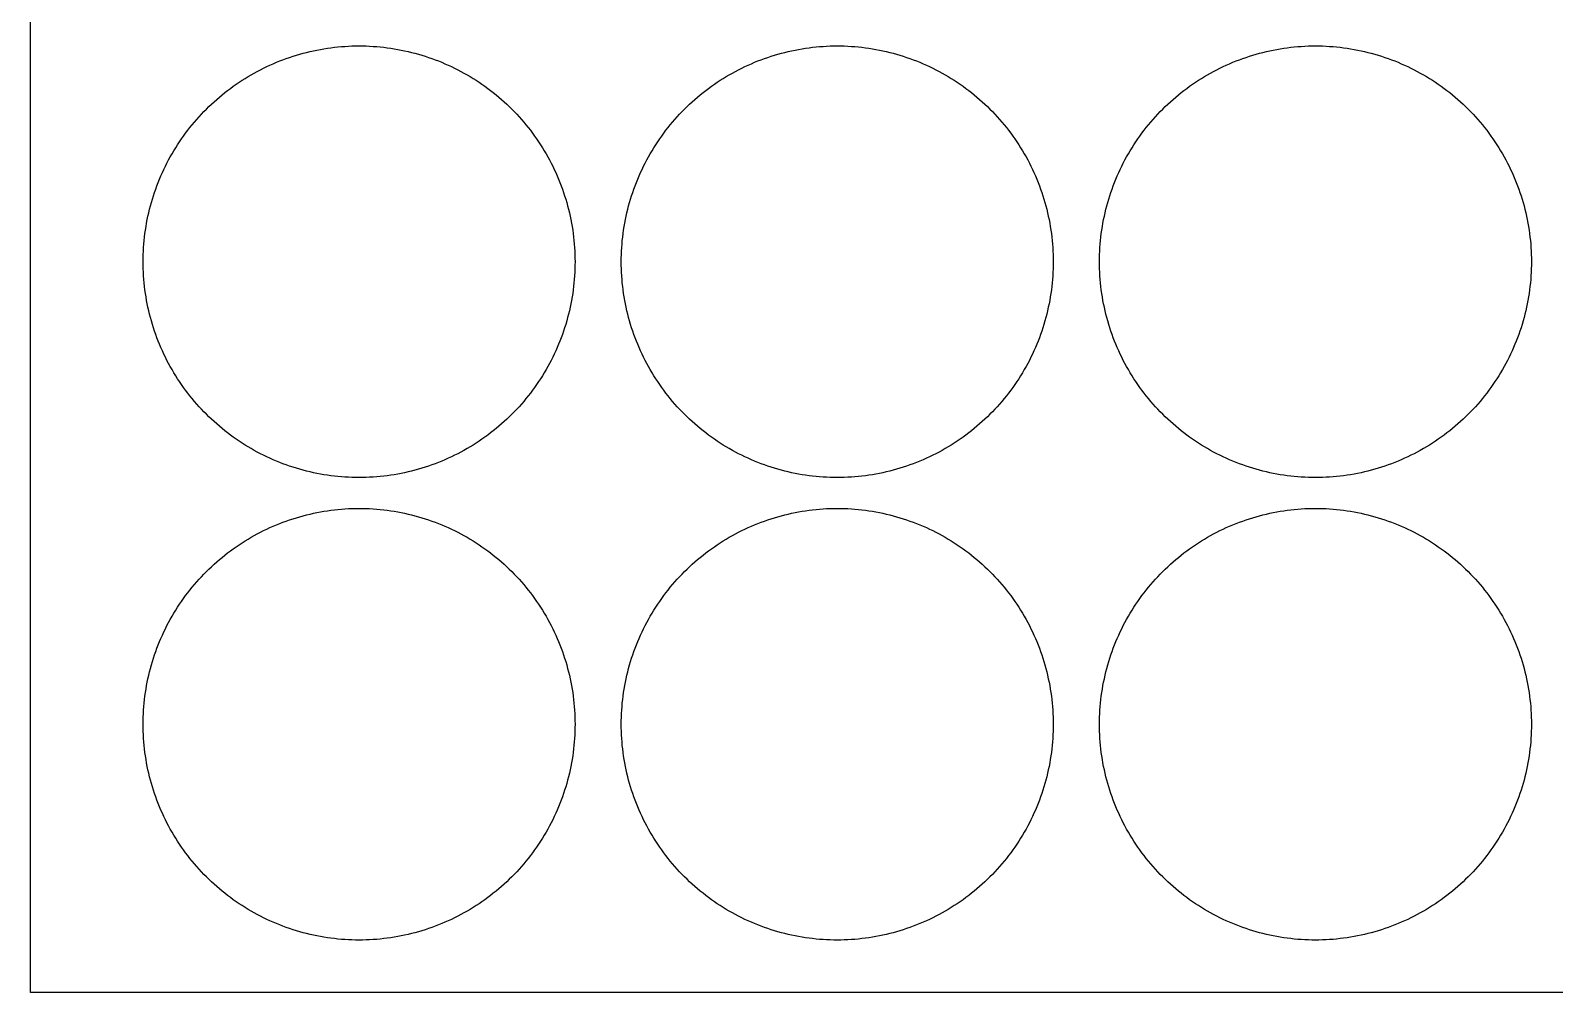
# Model space of a CAD drawing. Extents: x -114 to 114, y -152 to 152.
# Drawn here: x -114.3 to -15.5, y -152.4 to -90 of the extents above; entities that cross this region are included whole.
import ezdxf

# ---------------------------------------------------------------- set-up
doc = ezdxf.new("R2010")
doc.units = 0
doc.layers.get('0').update_dxf_attribs({"linetype": 'CONTINUOUS'})

msp = doc.modelspace()

# ---------------------------------------------------------------- linework, layer by layer
for points in [[(-114.3, -152.4), (-114.3, 152.4), (114.3, 152.4), (114.3, -152.4)], [(-106.998, -104.998), (-106.997, -104.769), (-106.991, -104.54), (-106.982, -104.311), (-106.969, -104.083), (-106.952, -103.854), (-106.931, -103.626), (-106.907, -103.398), (-106.879, -103.171), (-106.847, -102.944), (-106.811, -102.718), (-106.772, -102.492), (-106.729, -102.267), (-106.682, -102.043), (-106.632, -101.82), (-106.578, -101.597), (-106.521, -101.375), (-106.46, -101.155), (-106.395, -100.935), (-106.327, -100.716), (-106.255, -100.499), (-106.18, -100.282), (-106.101, -100.067), (-106.018, -99.853), (-105.933, -99.641), (-105.843, -99.43), (-105.751, -99.221), (-105.655, -99.013), (-105.555, -98.807), (-105.452, -98.602), (-105.346, -98.399), (-105.236, -98.198), (-105.123, -97.999), (-105.007, -97.801), (-104.887, -97.606), (-104.765, -97.412), (-104.639, -97.22), (-104.51, -97.031), (-104.378, -96.844), (-104.243, -96.659), (-104.105, -96.476), (-103.964, -96.296), (-103.82, -96.117), (-103.674, -95.942), (-103.524, -95.768), (-103.371, -95.597), (-103.216, -95.429), (-103.058, -95.263), (-102.897, -95.1), (-102.734, -94.939), (-102.568, -94.781), (-102.4, -94.626), (-102.229, -94.473), (-102.056, -94.324), (-101.88, -94.177), (-101.702, -94.033), (-101.521, -93.892), (-101.338, -93.754), (-101.153, -93.619), (-100.966, -93.487), (-100.777, -93.358), (-100.585, -93.232), (-100.392, -93.11), (-100.196, -92.99), (-99.999, -92.874), (-99.799, -92.761), (-99.598, -92.652), (-99.395, -92.545), (-99.191, -92.442), (-98.984, -92.343), (-98.777, -92.247), (-98.567, -92.154), (-98.356, -92.065), (-98.144, -91.979), (-97.93, -91.896), (-97.715, -91.818), (-97.499, -91.742), (-97.281, -91.671), (-97.062, -91.602), (-96.843, -91.538), (-96.622, -91.477), (-96.4, -91.419), (-96.178, -91.365), (-95.954, -91.315), (-95.73, -91.268), (-95.505, -91.225), (-95.279, -91.186), (-95.053, -91.151), (-94.826, -91.119), (-94.599, -91.09), (-94.371, -91.066), (-94.143, -91.045), (-93.914, -91.028), (-93.686, -91.015), (-93.457, -91.006), (-93.228, -91.001), (-92.999, -90.999), (-92.77, -91.001), (-92.541, -91.006), (-92.312, -91.015), (-92.083, -91.028), (-91.855, -91.045), (-91.626, -91.066), (-91.399, -91.09), (-91.171, -91.119), (-90.945, -91.151), (-90.718, -91.186), (-90.493, -91.225), (-90.268, -91.268), (-90.043, -91.315), (-89.82, -91.365), (-89.597, -91.419), (-89.376, -91.477), (-89.155, -91.538), (-88.935, -91.602), (-88.716, -91.671), (-88.499, -91.742), (-88.282, -91.818), (-88.067, -91.896), (-87.854, -91.979), (-87.641, -92.065), (-87.43, -92.154), (-87.221, -92.247), (-87.013, -92.343), (-86.807, -92.442), (-86.602, -92.545), (-86.399, -92.652), (-86.198, -92.761), (-85.999, -92.874), (-85.801, -92.99), (-85.606, -93.11), (-85.412, -93.232), (-85.221, -93.358), (-85.031, -93.487), (-84.844, -93.619), (-84.659, -93.754), (-84.476, -93.892), (-84.296, -94.033), (-84.118, -94.177), (-83.942, -94.324), (-83.768, -94.473), (-83.598, -94.626), (-83.429, -94.781), (-83.263, -94.939), (-83.1, -95.1), (-82.939, -95.263), (-82.781, -95.429), (-82.626, -95.597), (-82.474, -95.768), (-82.324, -95.942), (-82.177, -96.117), (-82.033, -96.296), (-81.892, -96.476), (-81.754, -96.659), (-81.619, -96.844), (-81.487, -97.031), (-81.358, -97.22), (-81.232, -97.412), (-81.11, -97.606), (-80.991, -97.801), (-80.875, -97.999), (-80.762, -98.198), (-80.652, -98.399), (-80.545, -98.602), (-80.442, -98.807), (-80.343, -99.013), (-80.247, -99.221), (-80.154, -99.43), (-80.065, -99.641), (-79.979, -99.853), (-79.897, -100.067), (-79.818, -100.282), (-79.743, -100.499), (-79.671, -100.716), (-79.603, -100.935), (-79.538, -101.155), (-79.477, -101.375), (-79.419, -101.597), (-79.365, -101.82), (-79.315, -102.043), (-79.269, -102.267), (-79.226, -102.492), (-79.186, -102.718), (-79.151, -102.944), (-79.119, -103.171), (-79.091, -103.398), (-79.066, -103.626), (-79.046, -103.854), (-79.029, -104.083), (-79.016, -104.311), (-79.006, -104.54), (-79.001, -104.769), (-78.999, -104.998), (-79.001, -105.228), (-79.006, -105.457), (-79.016, -105.686), (-79.029, -105.914), (-79.046, -106.143), (-79.066, -106.371), (-79.091, -106.599), (-79.119, -106.826), (-79.151, -107.053), (-79.186, -107.279), (-79.226, -107.505), (-79.269, -107.73), (-79.315, -107.954), (-79.365, -108.177), (-79.419, -108.4), (-79.477, -108.622), (-79.538, -108.842), (-79.603, -109.062), (-79.671, -109.281), (-79.743, -109.498), (-79.818, -109.715), (-79.897, -109.93), (-79.979, -110.144), (-80.065, -110.356), (-80.154, -110.567), (-80.247, -110.776), (-80.343, -110.984), (-80.442, -111.19), (-80.545, -111.395), (-80.652, -111.598), (-80.762, -111.799), (-80.875, -111.998), (-80.991, -112.196), (-81.11, -112.391), (-81.232, -112.585), (-81.358, -112.777), (-81.487, -112.966), (-81.619, -113.153), (-81.754, -113.338), (-81.892, -113.521), (-82.033, -113.701), (-82.177, -113.88), (-82.324, -114.055), (-82.474, -114.229), (-82.626, -114.4), (-82.781, -114.568), (-82.939, -114.734), (-83.1, -114.897), (-83.263, -115.058), (-83.429, -115.216), (-83.598, -115.371), (-83.768, -115.524), (-83.942, -115.673), (-84.118, -115.82), (-84.296, -115.964), (-84.476, -116.105), (-84.659, -116.243), (-84.844, -116.378), (-85.031, -116.51), (-85.221, -116.639), (-85.412, -116.765), (-85.606, -116.887), (-85.801, -117.007), (-85.999, -117.123), (-86.198, -117.236), (-86.399, -117.345), (-86.602, -117.452), (-86.807, -117.555), (-87.013, -117.654), (-87.221, -117.75), (-87.43, -117.843), (-87.641, -117.932), (-87.854, -118.018), (-88.067, -118.101), (-88.282, -118.179), (-88.499, -118.255), (-88.716, -118.326), (-88.935, -118.395), (-89.155, -118.459), (-89.376, -118.52), (-89.597, -118.578), (-89.82, -118.632), (-90.043, -118.682), (-90.268, -118.729), (-90.493, -118.772), (-90.718, -118.811), (-90.945, -118.846), (-91.171, -118.878), (-91.399, -118.907), (-91.626, -118.931), (-91.855, -118.952), (-92.083, -118.969), (-92.312, -118.982), (-92.541, -118.991), (-92.77, -118.996), (-92.999, -118.998), (-93.228, -118.996), (-93.457, -118.991), (-93.686, -118.982), (-93.914, -118.969), (-94.143, -118.952), (-94.371, -118.931), (-94.599, -118.907), (-94.826, -118.878), (-95.053, -118.846), (-95.279, -118.811), (-95.505, -118.772), (-95.73, -118.729), (-95.954, -118.682), (-96.178, -118.632), (-96.4, -118.578), (-96.622, -118.52), (-96.843, -118.459), (-97.062, -118.395), (-97.281, -118.326), (-97.499, -118.255), (-97.715, -118.179), (-97.93, -118.101), (-98.144, -118.018), (-98.356, -117.932), (-98.567, -117.843), (-98.777, -117.75), (-98.984, -117.654), (-99.191, -117.555), (-99.395, -117.452), (-99.598, -117.345), (-99.799, -117.236), (-99.999, -117.123), (-100.196, -117.007), (-100.392, -116.887), (-100.585, -116.765), (-100.777, -116.639), (-100.966, -116.51), (-101.153, -116.378), (-101.338, -116.243), (-101.521, -116.105), (-101.702, -115.964), (-101.88, -115.82), (-102.056, -115.673), (-102.229, -115.524), (-102.4, -115.371), (-102.568, -115.216), (-102.734, -115.058), (-102.897, -114.897), (-103.058, -114.734), (-103.216, -114.568), (-103.371, -114.4), (-103.524, -114.229), (-103.674, -114.055), (-103.82, -113.88), (-103.964, -113.701), (-104.105, -113.521), (-104.243, -113.338), (-104.378, -113.153), (-104.51, -112.966), (-104.639, -112.777), (-104.765, -112.585), (-104.887, -112.391), (-105.007, -112.196), (-105.123, -111.998), (-105.236, -111.799), (-105.346, -111.598), (-105.452, -111.395), (-105.555, -111.19), (-105.655, -110.984), (-105.751, -110.776), (-105.843, -110.567), (-105.933, -110.356), (-106.018, -110.144), (-106.101, -109.93), (-106.18, -109.715), (-106.255, -109.498), (-106.327, -109.281), (-106.395, -109.062), (-106.46, -108.842), (-106.521, -108.622), (-106.578, -108.4), (-106.632, -108.177), (-106.682, -107.954), (-106.729, -107.73), (-106.772, -107.505), (-106.811, -107.279), (-106.847, -107.053), (-106.879, -106.826), (-106.907, -106.599), (-106.931, -106.371), (-106.952, -106.143), (-106.969, -105.914), (-106.982, -105.686), (-106.991, -105.457), (-106.997, -105.228)], [(-75.999, -104.998), (-75.997, -104.769), (-75.992, -104.54), (-75.982, -104.311), (-75.969, -104.083), (-75.952, -103.854), (-75.932, -103.626), (-75.907, -103.398), (-75.879, -103.171), (-75.847, -102.944), (-75.812, -102.718), (-75.772, -102.492), (-75.729, -102.267), (-75.683, -102.043), (-75.632, -101.82), (-75.579, -101.597), (-75.521, -101.375), (-75.46, -101.155), (-75.395, -100.935), (-75.327, -100.716), (-75.255, -100.499), (-75.18, -100.282), (-75.101, -100.067), (-75.019, -99.853), (-74.933, -99.641), (-74.844, -99.43), (-74.751, -99.221), (-74.655, -99.013), (-74.555, -98.807), (-74.452, -98.602), (-74.346, -98.399), (-74.236, -98.198), (-74.123, -97.999), (-74.007, -97.801), (-73.888, -97.606), (-73.765, -97.412), (-73.64, -97.22), (-73.511, -97.031), (-73.379, -96.844), (-73.244, -96.659), (-73.106, -96.476), (-72.965, -96.296), (-72.821, -96.117), (-72.674, -95.942), (-72.524, -95.768), (-72.372, -95.597), (-72.217, -95.429), (-72.059, -95.263), (-71.898, -95.1), (-71.735, -94.939), (-71.569, -94.781), (-71.4, -94.626), (-71.229, -94.473), (-71.056, -94.324), (-70.88, -94.177), (-70.702, -94.033), (-70.522, -93.892), (-70.339, -93.754), (-70.154, -93.619), (-69.967, -93.487), (-69.777, -93.358), (-69.586, -93.232), (-69.392, -93.11), (-69.197, -92.99), (-68.999, -92.874), (-68.8, -92.761), (-68.599, -92.652), (-68.396, -92.545), (-68.191, -92.442), (-67.985, -92.343), (-67.777, -92.247), (-67.568, -92.154), (-67.357, -92.065), (-67.144, -91.979), (-66.93, -91.896), (-66.715, -91.818), (-66.499, -91.742), (-66.282, -91.671), (-66.063, -91.602), (-65.843, -91.538), (-65.622, -91.477), (-65.401, -91.419), (-65.178, -91.365), (-64.954, -91.315), (-64.73, -91.268), (-64.505, -91.225), (-64.28, -91.186), (-64.053, -91.151), (-63.826, -91.119), (-63.599, -91.09), (-63.371, -91.066), (-63.143, -91.045), (-62.915, -91.028), (-62.686, -91.015), (-62.457, -91.006), (-62.228, -91.001), (-61.999, -90.999), (-61.77, -91.001), (-61.541, -91.006), (-61.312, -91.015), (-61.083, -91.028), (-60.855, -91.045), (-60.627, -91.066), (-60.399, -91.09), (-60.172, -91.119), (-59.945, -91.151), (-59.719, -91.186), (-59.493, -91.225), (-59.268, -91.268), (-59.044, -91.315), (-58.82, -91.365), (-58.598, -91.419), (-58.376, -91.477), (-58.155, -91.538), (-57.935, -91.602), (-57.717, -91.671), (-57.499, -91.742), (-57.283, -91.818), (-57.068, -91.896), (-56.854, -91.979), (-56.642, -92.065), (-56.431, -92.154), (-56.221, -92.247), (-56.013, -92.343), (-55.807, -92.442), (-55.603, -92.545), (-55.4, -92.652), (-55.199, -92.761), (-54.999, -92.874), (-54.802, -92.99), (-54.606, -93.11), (-54.413, -93.232), (-54.221, -93.358), (-54.032, -93.487), (-53.845, -93.619), (-53.659, -93.754), (-53.477, -93.892), (-53.296, -94.033), (-53.118, -94.177), (-52.942, -94.324), (-52.769, -94.473), (-52.598, -94.626), (-52.43, -94.781), (-52.264, -94.939), (-52.1, -95.1), (-51.94, -95.263), (-51.782, -95.429), (-51.627, -95.597), (-51.474, -95.768), (-51.324, -95.942), (-51.177, -96.117), (-51.034, -96.296), (-50.892, -96.476), (-50.754, -96.659), (-50.619, -96.844), (-50.487, -97.031), (-50.359, -97.22), (-50.233, -97.412), (-50.11, -97.606), (-49.991, -97.801), (-49.875, -97.999), (-49.762, -98.198), (-49.652, -98.399), (-49.546, -98.602), (-49.443, -98.807), (-49.343, -99.013), (-49.247, -99.221), (-49.154, -99.43), (-49.065, -99.641), (-48.979, -99.853), (-48.897, -100.067), (-48.818, -100.282), (-48.743, -100.499), (-48.671, -100.716), (-48.603, -100.935), (-48.538, -101.155), (-48.477, -101.375), (-48.42, -101.597), (-48.366, -101.82), (-48.316, -102.043), (-48.269, -102.267), (-48.226, -102.492), (-48.187, -102.718), (-48.151, -102.944), (-48.119, -103.171), (-48.091, -103.398), (-48.067, -103.626), (-48.046, -103.854), (-48.029, -104.083), (-48.016, -104.311), (-48.007, -104.54), (-48.001, -104.769), (-48, -104.998), (-48.001, -105.228), (-48.007, -105.457), (-48.016, -105.686), (-48.029, -105.914), (-48.046, -106.143), (-48.067, -106.371), (-48.091, -106.599), (-48.119, -106.826), (-48.151, -107.053), (-48.187, -107.279), (-48.226, -107.505), (-48.269, -107.73), (-48.316, -107.954), (-48.366, -108.177), (-48.42, -108.4), (-48.477, -108.622), (-48.538, -108.842), (-48.603, -109.062), (-48.671, -109.281), (-48.743, -109.498), (-48.818, -109.715), (-48.897, -109.93), (-48.979, -110.144), (-49.065, -110.356), (-49.154, -110.567), (-49.247, -110.776), (-49.343, -110.984), (-49.443, -111.19), (-49.546, -111.395), (-49.652, -111.598), (-49.762, -111.799), (-49.875, -111.998), (-49.991, -112.196), (-50.11, -112.391), (-50.233, -112.585), (-50.359, -112.777), (-50.487, -112.966), (-50.619, -113.153), (-50.754, -113.338), (-50.892, -113.521), (-51.034, -113.701), (-51.177, -113.88), (-51.324, -114.055), (-51.474, -114.229), (-51.627, -114.4), (-51.782, -114.568), (-51.94, -114.734), (-52.1, -114.897), (-52.264, -115.058), (-52.43, -115.216), (-52.598, -115.371), (-52.769, -115.524), (-52.942, -115.673), (-53.118, -115.82), (-53.296, -115.964), (-53.477, -116.105), (-53.659, -116.243), (-53.845, -116.378), (-54.032, -116.51), (-54.221, -116.639), (-54.413, -116.765), (-54.606, -116.887), (-54.802, -117.007), (-54.999, -117.123), (-55.199, -117.236), (-55.4, -117.345), (-55.603, -117.452), (-55.807, -117.555), (-56.013, -117.654), (-56.221, -117.75), (-56.431, -117.843), (-56.642, -117.932), (-56.854, -118.018), (-57.068, -118.101), (-57.283, -118.179), (-57.499, -118.255), (-57.717, -118.326), (-57.935, -118.395), (-58.155, -118.459), (-58.376, -118.52), (-58.598, -118.578), (-58.82, -118.632), (-59.044, -118.682), (-59.268, -118.729), (-59.493, -118.772), (-59.719, -118.811), (-59.945, -118.846), (-60.172, -118.878), (-60.399, -118.907), (-60.627, -118.931), (-60.855, -118.952), (-61.083, -118.969), (-61.312, -118.982), (-61.541, -118.991), (-61.77, -118.996), (-61.999, -118.998), (-62.228, -118.996), (-62.457, -118.991), (-62.686, -118.982), (-62.915, -118.969), (-63.143, -118.952), (-63.371, -118.931), (-63.599, -118.907), (-63.826, -118.878), (-64.053, -118.846), (-64.28, -118.811), (-64.505, -118.772), (-64.73, -118.729), (-64.954, -118.682), (-65.178, -118.632), (-65.401, -118.578), (-65.622, -118.52), (-65.843, -118.459), (-66.063, -118.395), (-66.282, -118.326), (-66.499, -118.255), (-66.715, -118.179), (-66.93, -118.101), (-67.144, -118.018), (-67.357, -117.932), (-67.568, -117.843), (-67.777, -117.75), (-67.985, -117.654), (-68.191, -117.555), (-68.396, -117.452), (-68.599, -117.345), (-68.8, -117.236), (-68.999, -117.123), (-69.197, -117.007), (-69.392, -116.887), (-69.586, -116.765), (-69.777, -116.639), (-69.967, -116.51), (-70.154, -116.378), (-70.339, -116.243), (-70.522, -116.105), (-70.702, -115.964), (-70.88, -115.82), (-71.056, -115.673), (-71.229, -115.524), (-71.4, -115.371), (-71.569, -115.216), (-71.735, -115.058), (-71.898, -114.897), (-72.059, -114.734), (-72.217, -114.568), (-72.372, -114.4), (-72.524, -114.229), (-72.674, -114.055), (-72.821, -113.88), (-72.965, -113.701), (-73.106, -113.521), (-73.244, -113.338), (-73.379, -113.153), (-73.511, -112.966), (-73.64, -112.777), (-73.765, -112.585), (-73.888, -112.391), (-74.007, -112.196), (-74.123, -111.998), (-74.236, -111.799), (-74.346, -111.598), (-74.452, -111.395), (-74.555, -111.19), (-74.655, -110.984), (-74.751, -110.776), (-74.844, -110.567), (-74.933, -110.356), (-75.019, -110.144), (-75.101, -109.93), (-75.18, -109.715), (-75.255, -109.498), (-75.327, -109.281), (-75.395, -109.062), (-75.46, -108.842), (-75.521, -108.622), (-75.579, -108.4), (-75.632, -108.177), (-75.683, -107.954), (-75.729, -107.73), (-75.772, -107.505), (-75.812, -107.279), (-75.847, -107.053), (-75.879, -106.826), (-75.907, -106.599), (-75.932, -106.371), (-75.952, -106.143), (-75.969, -105.914), (-75.982, -105.686), (-75.992, -105.457), (-75.997, -105.228)], [(-44.999, -104.998), (-44.998, -104.769), (-44.992, -104.54), (-44.983, -104.311), (-44.97, -104.083), (-44.953, -103.854), (-44.932, -103.626), (-44.908, -103.398), (-44.879, -103.171), (-44.848, -102.944), (-44.812, -102.718), (-44.773, -102.492), (-44.73, -102.267), (-44.683, -102.043), (-44.633, -101.82), (-44.579, -101.597), (-44.522, -101.375), (-44.46, -101.155), (-44.396, -100.935), (-44.328, -100.716), (-44.256, -100.499), (-44.18, -100.282), (-44.102, -100.067), (-44.019, -99.853), (-43.934, -99.641), (-43.844, -99.43), (-43.752, -99.221), (-43.655, -99.013), (-43.556, -98.807), (-43.453, -98.602), (-43.346, -98.399), (-43.237, -98.198), (-43.124, -97.999), (-43.008, -97.801), (-42.888, -97.606), (-42.766, -97.412), (-42.64, -97.22), (-42.511, -97.031), (-42.379, -96.844), (-42.244, -96.659), (-42.106, -96.476), (-41.965, -96.296), (-41.821, -96.117), (-41.674, -95.942), (-41.525, -95.768), (-41.372, -95.597), (-41.217, -95.429), (-41.059, -95.263), (-40.898, -95.1), (-40.735, -94.939), (-40.569, -94.781), (-40.401, -94.626), (-40.23, -94.473), (-40.056, -94.324), (-39.881, -94.177), (-39.702, -94.033), (-39.522, -93.892), (-39.339, -93.754), (-39.154, -93.619), (-38.967, -93.487), (-38.778, -93.358), (-38.586, -93.232), (-38.393, -93.11), (-38.197, -92.99), (-37.999, -92.874), (-37.8, -92.761), (-37.599, -92.652), (-37.396, -92.545), (-37.192, -92.442), (-36.985, -92.343), (-36.777, -92.247), (-36.568, -92.154), (-36.357, -92.065), (-36.145, -91.979), (-35.931, -91.896), (-35.716, -91.818), (-35.499, -91.742), (-35.282, -91.671), (-35.063, -91.602), (-34.844, -91.538), (-34.623, -91.477), (-34.401, -91.419), (-34.178, -91.365), (-33.955, -91.315), (-33.731, -91.268), (-33.506, -91.225), (-33.28, -91.186), (-33.054, -91.151), (-32.827, -91.119), (-32.6, -91.09), (-32.372, -91.066), (-32.144, -91.045), (-31.915, -91.028), (-31.687, -91.015), (-31.458, -91.006), (-31.229, -91.001), (-31, -90.999), (-30.77, -91.001), (-30.541, -91.006), (-30.313, -91.015), (-30.084, -91.028), (-29.855, -91.045), (-29.627, -91.066), (-29.4, -91.09), (-29.172, -91.119), (-28.945, -91.151), (-28.719, -91.186), (-28.493, -91.225), (-28.268, -91.268), (-28.044, -91.315), (-27.821, -91.365), (-27.598, -91.419), (-27.376, -91.477), (-27.156, -91.538), (-26.936, -91.602), (-26.717, -91.671), (-26.5, -91.742), (-26.283, -91.818), (-26.068, -91.896), (-25.855, -91.979), (-25.642, -92.065), (-25.431, -92.154), (-25.222, -92.247), (-25.014, -92.343), (-24.808, -92.442), (-24.603, -92.545), (-24.4, -92.652), (-24.199, -92.761), (-24, -92.874), (-23.802, -92.99), (-23.607, -93.11), (-23.413, -93.232), (-23.222, -93.358), (-23.032, -93.487), (-22.845, -93.619), (-22.66, -93.754), (-22.477, -93.892), (-22.297, -94.033), (-22.118, -94.177), (-21.943, -94.324), (-21.769, -94.473), (-21.598, -94.626), (-21.43, -94.781), (-21.264, -94.939), (-21.101, -95.1), (-20.94, -95.263), (-20.782, -95.429), (-20.627, -95.597), (-20.474, -95.768), (-20.325, -95.942), (-20.178, -96.117), (-20.034, -96.296), (-19.893, -96.476), (-19.755, -96.659), (-19.62, -96.844), (-19.488, -97.031), (-19.359, -97.22), (-19.233, -97.412), (-19.111, -97.606), (-18.992, -97.801), (-18.876, -97.999), (-18.762, -98.198), (-18.653, -98.399), (-18.546, -98.602), (-18.443, -98.807), (-18.344, -99.013), (-18.248, -99.221), (-18.155, -99.43), (-18.066, -99.641), (-17.98, -99.853), (-17.897, -100.067), (-17.819, -100.282), (-17.743, -100.499), (-17.672, -100.716), (-17.603, -100.935), (-17.539, -101.155), (-17.478, -101.375), (-17.42, -101.597), (-17.366, -101.82), (-17.316, -102.043), (-17.269, -102.267), (-17.226, -102.492), (-17.187, -102.718), (-17.152, -102.944), (-17.12, -103.171), (-17.092, -103.398), (-17.067, -103.626), (-17.046, -103.854), (-17.03, -104.083), (-17.016, -104.311), (-17.007, -104.54), (-17.002, -104.769), (-17, -104.998), (-17.002, -105.228), (-17.007, -105.457), (-17.016, -105.686), (-17.03, -105.914), (-17.046, -106.143), (-17.067, -106.371), (-17.092, -106.599), (-17.12, -106.826), (-17.152, -107.053), (-17.187, -107.279), (-17.226, -107.505), (-17.269, -107.73), (-17.316, -107.954), (-17.366, -108.177), (-17.42, -108.4), (-17.478, -108.622), (-17.539, -108.842), (-17.603, -109.062), (-17.672, -109.281), (-17.743, -109.498), (-17.819, -109.715), (-17.897, -109.93), (-17.98, -110.144), (-18.066, -110.356), (-18.155, -110.567), (-18.248, -110.776), (-18.344, -110.984), (-18.443, -111.19), (-18.546, -111.395), (-18.653, -111.598), (-18.762, -111.799), (-18.876, -111.998), (-18.992, -112.196), (-19.111, -112.391), (-19.233, -112.585), (-19.359, -112.777), (-19.488, -112.966), (-19.62, -113.153), (-19.755, -113.338), (-19.893, -113.521), (-20.034, -113.701), (-20.178, -113.88), (-20.325, -114.055), (-20.474, -114.229), (-20.627, -114.4), (-20.782, -114.568), (-20.94, -114.734), (-21.101, -114.897), (-21.264, -115.058), (-21.43, -115.216), (-21.598, -115.371), (-21.769, -115.524), (-21.943, -115.673), (-22.118, -115.82), (-22.297, -115.964), (-22.477, -116.105), (-22.66, -116.243), (-22.845, -116.378), (-23.032, -116.51), (-23.222, -116.639), (-23.413, -116.765), (-23.607, -116.887), (-23.802, -117.007), (-24, -117.123), (-24.199, -117.236), (-24.4, -117.345), (-24.603, -117.452), (-24.808, -117.555), (-25.014, -117.654), (-25.222, -117.75), (-25.431, -117.843), (-25.642, -117.932), (-25.855, -118.018), (-26.068, -118.101), (-26.283, -118.179), (-26.5, -118.255), (-26.717, -118.326), (-26.936, -118.395), (-27.156, -118.459), (-27.376, -118.52), (-27.598, -118.578), (-27.821, -118.632), (-28.044, -118.682), (-28.268, -118.729), (-28.493, -118.772), (-28.719, -118.811), (-28.945, -118.846), (-29.172, -118.878), (-29.4, -118.907), (-29.627, -118.931), (-29.855, -118.952), (-30.084, -118.969), (-30.313, -118.982), (-30.541, -118.991), (-30.77, -118.996), (-31, -118.998), (-31.229, -118.996), (-31.458, -118.991), (-31.687, -118.982), (-31.915, -118.969), (-32.144, -118.952), (-32.372, -118.931), (-32.6, -118.907), (-32.827, -118.878), (-33.054, -118.846), (-33.28, -118.811), (-33.506, -118.772), (-33.731, -118.729), (-33.955, -118.682), (-34.178, -118.632), (-34.401, -118.578), (-34.623, -118.52), (-34.844, -118.459), (-35.063, -118.395), (-35.282, -118.326), (-35.499, -118.255), (-35.716, -118.179), (-35.931, -118.101), (-36.145, -118.018), (-36.357, -117.932), (-36.568, -117.843), (-36.777, -117.75), (-36.985, -117.654), (-37.192, -117.555), (-37.396, -117.452), (-37.599, -117.345), (-37.8, -117.236), (-37.999, -117.123), (-38.197, -117.007), (-38.393, -116.887), (-38.586, -116.765), (-38.778, -116.639), (-38.967, -116.51), (-39.154, -116.378), (-39.339, -116.243), (-39.522, -116.105), (-39.702, -115.964), (-39.881, -115.82), (-40.056, -115.673), (-40.23, -115.524), (-40.401, -115.371), (-40.569, -115.216), (-40.735, -115.058), (-40.898, -114.897), (-41.059, -114.734), (-41.217, -114.568), (-41.372, -114.4), (-41.525, -114.229), (-41.674, -114.055), (-41.821, -113.88), (-41.965, -113.701), (-42.106, -113.521), (-42.244, -113.338), (-42.379, -113.153), (-42.511, -112.966), (-42.64, -112.777), (-42.766, -112.585), (-42.888, -112.391), (-43.008, -112.196), (-43.124, -111.998), (-43.237, -111.799), (-43.346, -111.598), (-43.453, -111.395), (-43.556, -111.19), (-43.655, -110.984), (-43.752, -110.776), (-43.844, -110.567), (-43.934, -110.356), (-44.019, -110.144), (-44.102, -109.93), (-44.18, -109.715), (-44.256, -109.498), (-44.328, -109.281), (-44.396, -109.062), (-44.46, -108.842), (-44.522, -108.622), (-44.579, -108.4), (-44.633, -108.177), (-44.683, -107.954), (-44.73, -107.73), (-44.773, -107.505), (-44.812, -107.279), (-44.848, -107.053), (-44.879, -106.826), (-44.908, -106.599), (-44.932, -106.371), (-44.953, -106.143), (-44.97, -105.914), (-44.983, -105.686), (-44.992, -105.457), (-44.998, -105.228)], [(-106.998, -134.998), (-106.997, -134.769), (-106.991, -134.54), (-106.982, -134.311), (-106.969, -134.082), (-106.952, -133.854), (-106.931, -133.626), (-106.907, -133.398), (-106.879, -133.171), (-106.847, -132.944), (-106.811, -132.718), (-106.772, -132.492), (-106.729, -132.267), (-106.682, -132.043), (-106.632, -131.819), (-106.578, -131.597), (-106.521, -131.375), (-106.46, -131.154), (-106.395, -130.934), (-106.327, -130.716), (-106.255, -130.498), (-106.18, -130.282), (-106.101, -130.067), (-106.018, -129.853), (-105.933, -129.641), (-105.843, -129.43), (-105.751, -129.22), (-105.655, -129.012), (-105.555, -128.806), (-105.452, -128.601), (-105.346, -128.399), (-105.236, -128.198), (-105.123, -127.998), (-105.007, -127.801), (-104.887, -127.605), (-104.765, -127.412), (-104.639, -127.22), (-104.51, -127.031), (-104.378, -126.843), (-104.243, -126.658), (-104.105, -126.476), (-103.964, -126.295), (-103.82, -126.117), (-103.674, -125.941), (-103.524, -125.768), (-103.371, -125.597), (-103.216, -125.428), (-103.058, -125.263), (-102.897, -125.099), (-102.734, -124.939), (-102.568, -124.781), (-102.4, -124.625), (-102.229, -124.473), (-102.056, -124.323), (-101.88, -124.176), (-101.702, -124.032), (-101.521, -123.891), (-101.338, -123.753), (-101.153, -123.618), (-100.966, -123.486), (-100.777, -123.358), (-100.585, -123.232), (-100.392, -123.109), (-100.196, -122.99), (-99.999, -122.874), (-99.799, -122.761), (-99.598, -122.651), (-99.395, -122.545), (-99.191, -122.442), (-98.984, -122.342), (-98.777, -122.246), (-98.567, -122.153), (-98.356, -122.064), (-98.144, -121.978), (-97.93, -121.896), (-97.715, -121.817), (-97.499, -121.742), (-97.281, -121.67), (-97.062, -121.602), (-96.843, -121.537), (-96.622, -121.476), (-96.4, -121.419), (-96.178, -121.365), (-95.954, -121.315), (-95.73, -121.268), (-95.505, -121.225), (-95.279, -121.186), (-95.053, -121.15), (-94.826, -121.118), (-94.599, -121.09), (-94.371, -121.066), (-94.143, -121.045), (-93.914, -121.028), (-93.686, -121.015), (-93.457, -121.006), (-93.228, -121), (-92.999, -120.998), (-92.77, -121), (-92.541, -121.006), (-92.312, -121.015), (-92.083, -121.028), (-91.855, -121.045), (-91.626, -121.066), (-91.399, -121.09), (-91.171, -121.118), (-90.945, -121.15), (-90.718, -121.186), (-90.493, -121.225), (-90.268, -121.268), (-90.043, -121.315), (-89.82, -121.365), (-89.597, -121.419), (-89.376, -121.476), (-89.155, -121.537), (-88.935, -121.602), (-88.716, -121.67), (-88.499, -121.742), (-88.282, -121.817), (-88.067, -121.896), (-87.854, -121.978), (-87.641, -122.064), (-87.43, -122.153), (-87.221, -122.246), (-87.013, -122.342), (-86.807, -122.442), (-86.602, -122.545), (-86.399, -122.651), (-86.198, -122.761), (-85.999, -122.874), (-85.801, -122.99), (-85.606, -123.109), (-85.412, -123.232), (-85.221, -123.358), (-85.031, -123.486), (-84.844, -123.618), (-84.659, -123.753), (-84.476, -123.891), (-84.296, -124.032), (-84.118, -124.176), (-83.942, -124.323), (-83.768, -124.473), (-83.598, -124.625), (-83.429, -124.781), (-83.263, -124.939), (-83.1, -125.099), (-82.939, -125.263), (-82.781, -125.428), (-82.626, -125.597), (-82.474, -125.768), (-82.324, -125.941), (-82.177, -126.117), (-82.033, -126.295), (-81.892, -126.476), (-81.754, -126.658), (-81.619, -126.843), (-81.487, -127.031), (-81.358, -127.22), (-81.232, -127.412), (-81.11, -127.605), (-80.991, -127.801), (-80.875, -127.998), (-80.762, -128.198), (-80.652, -128.399), (-80.545, -128.601), (-80.442, -128.806), (-80.343, -129.012), (-80.247, -129.22), (-80.154, -129.43), (-80.065, -129.641), (-79.979, -129.853), (-79.897, -130.067), (-79.818, -130.282), (-79.743, -130.498), (-79.671, -130.716), (-79.603, -130.934), (-79.538, -131.154), (-79.477, -131.375), (-79.419, -131.597), (-79.365, -131.819), (-79.315, -132.043), (-79.269, -132.267), (-79.226, -132.492), (-79.186, -132.718), (-79.151, -132.944), (-79.119, -133.171), (-79.091, -133.398), (-79.066, -133.626), (-79.046, -133.854), (-79.029, -134.082), (-79.016, -134.311), (-79.006, -134.54), (-79.001, -134.769), (-78.999, -134.998), (-79.001, -135.227), (-79.006, -135.456), (-79.016, -135.685), (-79.029, -135.914), (-79.046, -136.142), (-79.066, -136.37), (-79.091, -136.598), (-79.119, -136.825), (-79.151, -137.052), (-79.186, -137.278), (-79.226, -137.504), (-79.269, -137.729), (-79.315, -137.953), (-79.365, -138.177), (-79.419, -138.4), (-79.477, -138.621), (-79.538, -138.842), (-79.603, -139.062), (-79.671, -139.28), (-79.743, -139.498), (-79.818, -139.714), (-79.897, -139.929), (-79.979, -140.143), (-80.065, -140.355), (-80.154, -140.566), (-80.247, -140.776), (-80.343, -140.984), (-80.442, -141.19), (-80.545, -141.395), (-80.652, -141.598), (-80.762, -141.799), (-80.875, -141.998), (-80.991, -142.195), (-81.11, -142.391), (-81.232, -142.585), (-81.358, -142.776), (-81.487, -142.965), (-81.619, -143.153), (-81.754, -143.338), (-81.892, -143.52), (-82.033, -143.701), (-82.177, -143.879), (-82.324, -144.055), (-82.474, -144.228), (-82.626, -144.399), (-82.781, -144.568), (-82.939, -144.734), (-83.1, -144.897), (-83.263, -145.057), (-83.429, -145.215), (-83.598, -145.371), (-83.768, -145.523), (-83.942, -145.673), (-84.118, -145.82), (-84.296, -145.964), (-84.476, -146.105), (-84.659, -146.243), (-84.844, -146.378), (-85.031, -146.51), (-85.221, -146.639), (-85.412, -146.764), (-85.606, -146.887), (-85.801, -147.006), (-85.999, -147.122), (-86.198, -147.235), (-86.399, -147.345), (-86.602, -147.451), (-86.807, -147.554), (-87.013, -147.654), (-87.221, -147.75), (-87.43, -147.843), (-87.641, -147.932), (-87.854, -148.018), (-88.067, -148.1), (-88.282, -148.179), (-88.499, -148.254), (-88.716, -148.326), (-88.935, -148.394), (-89.155, -148.459), (-89.376, -148.52), (-89.597, -148.577), (-89.82, -148.631), (-90.043, -148.682), (-90.268, -148.728), (-90.493, -148.771), (-90.718, -148.81), (-90.945, -148.846), (-91.171, -148.878), (-91.399, -148.906), (-91.626, -148.931), (-91.855, -148.951), (-92.083, -148.968), (-92.312, -148.981), (-92.541, -148.991), (-92.77, -148.996), (-92.999, -148.998), (-93.228, -148.996), (-93.457, -148.991), (-93.686, -148.981), (-93.914, -148.968), (-94.143, -148.951), (-94.371, -148.931), (-94.599, -148.906), (-94.826, -148.878), (-95.053, -148.846), (-95.279, -148.81), (-95.505, -148.771), (-95.73, -148.728), (-95.954, -148.682), (-96.178, -148.631), (-96.4, -148.577), (-96.622, -148.52), (-96.843, -148.459), (-97.062, -148.394), (-97.281, -148.326), (-97.499, -148.254), (-97.715, -148.179), (-97.93, -148.1), (-98.144, -148.018), (-98.356, -147.932), (-98.567, -147.843), (-98.777, -147.75), (-98.984, -147.654), (-99.191, -147.554), (-99.395, -147.451), (-99.598, -147.345), (-99.799, -147.235), (-99.999, -147.122), (-100.196, -147.006), (-100.392, -146.887), (-100.585, -146.764), (-100.777, -146.639), (-100.966, -146.51), (-101.153, -146.378), (-101.338, -146.243), (-101.521, -146.105), (-101.702, -145.964), (-101.88, -145.82), (-102.056, -145.673), (-102.229, -145.523), (-102.4, -145.371), (-102.568, -145.215), (-102.734, -145.057), (-102.897, -144.897), (-103.058, -144.734), (-103.216, -144.568), (-103.371, -144.399), (-103.524, -144.228), (-103.674, -144.055), (-103.82, -143.879), (-103.964, -143.701), (-104.105, -143.52), (-104.243, -143.338), (-104.378, -143.153), (-104.51, -142.965), (-104.639, -142.776), (-104.765, -142.585), (-104.887, -142.391), (-105.007, -142.195), (-105.123, -141.998), (-105.236, -141.799), (-105.346, -141.598), (-105.452, -141.395), (-105.555, -141.19), (-105.655, -140.984), (-105.751, -140.776), (-105.843, -140.566), (-105.933, -140.355), (-106.018, -140.143), (-106.101, -139.929), (-106.18, -139.714), (-106.255, -139.498), (-106.327, -139.28), (-106.395, -139.062), (-106.46, -138.842), (-106.521, -138.621), (-106.578, -138.4), (-106.632, -138.177), (-106.682, -137.953), (-106.729, -137.729), (-106.772, -137.504), (-106.811, -137.278), (-106.847, -137.052), (-106.879, -136.825), (-106.907, -136.598), (-106.931, -136.37), (-106.952, -136.142), (-106.969, -135.914), (-106.982, -135.685), (-106.991, -135.456), (-106.997, -135.227)], [(-75.999, -134.998), (-75.997, -134.769), (-75.992, -134.54), (-75.982, -134.311), (-75.969, -134.082), (-75.952, -133.854), (-75.932, -133.626), (-75.907, -133.398), (-75.879, -133.171), (-75.847, -132.944), (-75.812, -132.718), (-75.772, -132.492), (-75.729, -132.267), (-75.683, -132.043), (-75.632, -131.819), (-75.579, -131.597), (-75.521, -131.375), (-75.46, -131.154), (-75.395, -130.934), (-75.327, -130.716), (-75.255, -130.498), (-75.18, -130.282), (-75.101, -130.067), (-75.019, -129.853), (-74.933, -129.641), (-74.844, -129.43), (-74.751, -129.22), (-74.655, -129.012), (-74.555, -128.806), (-74.452, -128.601), (-74.346, -128.399), (-74.236, -128.198), (-74.123, -127.998), (-74.007, -127.801), (-73.888, -127.605), (-73.765, -127.412), (-73.64, -127.22), (-73.511, -127.031), (-73.379, -126.843), (-73.244, -126.658), (-73.106, -126.476), (-72.965, -126.295), (-72.821, -126.117), (-72.674, -125.941), (-72.524, -125.768), (-72.372, -125.597), (-72.217, -125.428), (-72.059, -125.263), (-71.898, -125.099), (-71.735, -124.939), (-71.569, -124.781), (-71.4, -124.625), (-71.229, -124.473), (-71.056, -124.323), (-70.88, -124.176), (-70.702, -124.032), (-70.522, -123.891), (-70.339, -123.753), (-70.154, -123.618), (-69.967, -123.486), (-69.777, -123.358), (-69.586, -123.232), (-69.392, -123.109), (-69.197, -122.99), (-68.999, -122.874), (-68.8, -122.761), (-68.599, -122.651), (-68.396, -122.545), (-68.191, -122.442), (-67.985, -122.342), (-67.777, -122.246), (-67.568, -122.153), (-67.357, -122.064), (-67.144, -121.978), (-66.93, -121.896), (-66.715, -121.817), (-66.499, -121.742), (-66.282, -121.67), (-66.063, -121.602), (-65.843, -121.537), (-65.622, -121.476), (-65.401, -121.419), (-65.178, -121.365), (-64.954, -121.315), (-64.73, -121.268), (-64.505, -121.225), (-64.28, -121.186), (-64.053, -121.15), (-63.826, -121.118), (-63.599, -121.09), (-63.371, -121.066), (-63.143, -121.045), (-62.915, -121.028), (-62.686, -121.015), (-62.457, -121.006), (-62.228, -121), (-61.999, -120.998), (-61.77, -121), (-61.541, -121.006), (-61.312, -121.015), (-61.083, -121.028), (-60.855, -121.045), (-60.627, -121.066), (-60.399, -121.09), (-60.172, -121.118), (-59.945, -121.15), (-59.719, -121.186), (-59.493, -121.225), (-59.268, -121.268), (-59.044, -121.315), (-58.82, -121.365), (-58.598, -121.419), (-58.376, -121.476), (-58.155, -121.537), (-57.935, -121.602), (-57.717, -121.67), (-57.499, -121.742), (-57.283, -121.817), (-57.068, -121.896), (-56.854, -121.978), (-56.642, -122.064), (-56.431, -122.153), (-56.221, -122.246), (-56.013, -122.342), (-55.807, -122.442), (-55.603, -122.545), (-55.4, -122.651), (-55.199, -122.761), (-54.999, -122.874), (-54.802, -122.99), (-54.606, -123.109), (-54.413, -123.232), (-54.221, -123.358), (-54.032, -123.486), (-53.845, -123.618), (-53.659, -123.753), (-53.477, -123.891), (-53.296, -124.032), (-53.118, -124.176), (-52.942, -124.323), (-52.769, -124.473), (-52.598, -124.625), (-52.43, -124.781), (-52.264, -124.939), (-52.1, -125.099), (-51.94, -125.263), (-51.782, -125.428), (-51.627, -125.597), (-51.474, -125.768), (-51.324, -125.941), (-51.177, -126.117), (-51.034, -126.295), (-50.892, -126.476), (-50.754, -126.658), (-50.619, -126.843), (-50.487, -127.031), (-50.359, -127.22), (-50.233, -127.412), (-50.11, -127.605), (-49.991, -127.801), (-49.875, -127.998), (-49.762, -128.198), (-49.652, -128.399), (-49.546, -128.601), (-49.443, -128.806), (-49.343, -129.012), (-49.247, -129.22), (-49.154, -129.43), (-49.065, -129.641), (-48.979, -129.853), (-48.897, -130.067), (-48.818, -130.282), (-48.743, -130.498), (-48.671, -130.716), (-48.603, -130.934), (-48.538, -131.154), (-48.477, -131.375), (-48.42, -131.597), (-48.366, -131.819), (-48.316, -132.043), (-48.269, -132.267), (-48.226, -132.492), (-48.187, -132.718), (-48.151, -132.944), (-48.119, -133.171), (-48.091, -133.398), (-48.067, -133.626), (-48.046, -133.854), (-48.029, -134.082), (-48.016, -134.311), (-48.007, -134.54), (-48.001, -134.769), (-48, -134.998), (-48.001, -135.227), (-48.007, -135.456), (-48.016, -135.685), (-48.029, -135.914), (-48.046, -136.142), (-48.067, -136.37), (-48.091, -136.598), (-48.119, -136.825), (-48.151, -137.052), (-48.187, -137.278), (-48.226, -137.504), (-48.269, -137.729), (-48.316, -137.953), (-48.366, -138.177), (-48.42, -138.4), (-48.477, -138.621), (-48.538, -138.842), (-48.603, -139.062), (-48.671, -139.28), (-48.743, -139.498), (-48.818, -139.714), (-48.897, -139.929), (-48.979, -140.143), (-49.065, -140.355), (-49.154, -140.566), (-49.247, -140.776), (-49.343, -140.984), (-49.443, -141.19), (-49.546, -141.395), (-49.652, -141.598), (-49.762, -141.799), (-49.875, -141.998), (-49.991, -142.195), (-50.11, -142.391), (-50.233, -142.585), (-50.359, -142.776), (-50.487, -142.965), (-50.619, -143.153), (-50.754, -143.338), (-50.892, -143.52), (-51.034, -143.701), (-51.177, -143.879), (-51.324, -144.055), (-51.474, -144.228), (-51.627, -144.399), (-51.782, -144.568), (-51.94, -144.734), (-52.1, -144.897), (-52.264, -145.057), (-52.43, -145.215), (-52.598, -145.371), (-52.769, -145.523), (-52.942, -145.673), (-53.118, -145.82), (-53.296, -145.964), (-53.477, -146.105), (-53.659, -146.243), (-53.845, -146.378), (-54.032, -146.51), (-54.221, -146.639), (-54.413, -146.764), (-54.606, -146.887), (-54.802, -147.006), (-54.999, -147.122), (-55.199, -147.235), (-55.4, -147.345), (-55.603, -147.451), (-55.807, -147.554), (-56.013, -147.654), (-56.221, -147.75), (-56.431, -147.843), (-56.642, -147.932), (-56.854, -148.018), (-57.068, -148.1), (-57.283, -148.179), (-57.499, -148.254), (-57.717, -148.326), (-57.935, -148.394), (-58.155, -148.459), (-58.376, -148.52), (-58.598, -148.577), (-58.82, -148.631), (-59.044, -148.682), (-59.268, -148.728), (-59.493, -148.771), (-59.719, -148.81), (-59.945, -148.846), (-60.172, -148.878), (-60.399, -148.906), (-60.627, -148.931), (-60.855, -148.951), (-61.083, -148.968), (-61.312, -148.981), (-61.541, -148.991), (-61.77, -148.996), (-61.999, -148.998), (-62.228, -148.996), (-62.457, -148.991), (-62.686, -148.981), (-62.915, -148.968), (-63.143, -148.951), (-63.371, -148.931), (-63.599, -148.906), (-63.826, -148.878), (-64.053, -148.846), (-64.28, -148.81), (-64.505, -148.771), (-64.73, -148.728), (-64.954, -148.682), (-65.178, -148.631), (-65.401, -148.577), (-65.622, -148.52), (-65.843, -148.459), (-66.063, -148.394), (-66.282, -148.326), (-66.499, -148.254), (-66.715, -148.179), (-66.93, -148.1), (-67.144, -148.018), (-67.357, -147.932), (-67.568, -147.843), (-67.777, -147.75), (-67.985, -147.654), (-68.191, -147.554), (-68.396, -147.451), (-68.599, -147.345), (-68.8, -147.235), (-68.999, -147.122), (-69.197, -147.006), (-69.392, -146.887), (-69.586, -146.764), (-69.777, -146.639), (-69.967, -146.51), (-70.154, -146.378), (-70.339, -146.243), (-70.522, -146.105), (-70.702, -145.964), (-70.88, -145.82), (-71.056, -145.673), (-71.229, -145.523), (-71.4, -145.371), (-71.569, -145.215), (-71.735, -145.057), (-71.898, -144.897), (-72.059, -144.734), (-72.217, -144.568), (-72.372, -144.399), (-72.524, -144.228), (-72.674, -144.055), (-72.821, -143.879), (-72.965, -143.701), (-73.106, -143.52), (-73.244, -143.338), (-73.379, -143.153), (-73.511, -142.965), (-73.64, -142.776), (-73.765, -142.585), (-73.888, -142.391), (-74.007, -142.195), (-74.123, -141.998), (-74.236, -141.799), (-74.346, -141.598), (-74.452, -141.395), (-74.555, -141.19), (-74.655, -140.984), (-74.751, -140.776), (-74.844, -140.566), (-74.933, -140.355), (-75.019, -140.143), (-75.101, -139.929), (-75.18, -139.714), (-75.255, -139.498), (-75.327, -139.28), (-75.395, -139.062), (-75.46, -138.842), (-75.521, -138.621), (-75.579, -138.4), (-75.632, -138.177), (-75.683, -137.953), (-75.729, -137.729), (-75.772, -137.504), (-75.812, -137.278), (-75.847, -137.052), (-75.879, -136.825), (-75.907, -136.598), (-75.932, -136.37), (-75.952, -136.142), (-75.969, -135.914), (-75.982, -135.685), (-75.992, -135.456), (-75.997, -135.227)], [(-44.999, -134.998), (-44.998, -134.769), (-44.992, -134.54), (-44.983, -134.311), (-44.97, -134.082), (-44.953, -133.854), (-44.932, -133.626), (-44.908, -133.398), (-44.879, -133.171), (-44.848, -132.944), (-44.812, -132.718), (-44.773, -132.492), (-44.73, -132.267), (-44.683, -132.043), (-44.633, -131.819), (-44.579, -131.597), (-44.522, -131.375), (-44.46, -131.154), (-44.396, -130.934), (-44.328, -130.716), (-44.256, -130.498), (-44.18, -130.282), (-44.102, -130.067), (-44.019, -129.853), (-43.934, -129.641), (-43.844, -129.43), (-43.752, -129.22), (-43.655, -129.012), (-43.556, -128.806), (-43.453, -128.601), (-43.346, -128.399), (-43.237, -128.198), (-43.124, -127.998), (-43.008, -127.801), (-42.888, -127.605), (-42.766, -127.412), (-42.64, -127.22), (-42.511, -127.031), (-42.379, -126.843), (-42.244, -126.658), (-42.106, -126.476), (-41.965, -126.295), (-41.821, -126.117), (-41.674, -125.941), (-41.525, -125.768), (-41.372, -125.597), (-41.217, -125.428), (-41.059, -125.263), (-40.898, -125.099), (-40.735, -124.939), (-40.569, -124.781), (-40.401, -124.625), (-40.23, -124.473), (-40.056, -124.323), (-39.881, -124.176), (-39.702, -124.032), (-39.522, -123.891), (-39.339, -123.753), (-39.154, -123.618), (-38.967, -123.486), (-38.778, -123.358), (-38.586, -123.232), (-38.393, -123.109), (-38.197, -122.99), (-37.999, -122.874), (-37.8, -122.761), (-37.599, -122.651), (-37.396, -122.545), (-37.192, -122.442), (-36.985, -122.342), (-36.777, -122.246), (-36.568, -122.153), (-36.357, -122.064), (-36.145, -121.978), (-35.931, -121.896), (-35.716, -121.817), (-35.499, -121.742), (-35.282, -121.67), (-35.063, -121.602), (-34.844, -121.537), (-34.623, -121.476), (-34.401, -121.419), (-34.178, -121.365), (-33.955, -121.315), (-33.731, -121.268), (-33.506, -121.225), (-33.28, -121.186), (-33.054, -121.15), (-32.827, -121.118), (-32.6, -121.09), (-32.372, -121.066), (-32.144, -121.045), (-31.915, -121.028), (-31.687, -121.015), (-31.458, -121.006), (-31.229, -121), (-31, -120.998), (-30.77, -121), (-30.541, -121.006), (-30.313, -121.015), (-30.084, -121.028), (-29.855, -121.045), (-29.627, -121.066), (-29.4, -121.09), (-29.172, -121.118), (-28.945, -121.15), (-28.719, -121.186), (-28.493, -121.225), (-28.268, -121.268), (-28.044, -121.315), (-27.821, -121.365), (-27.598, -121.419), (-27.376, -121.476), (-27.156, -121.537), (-26.936, -121.602), (-26.717, -121.67), (-26.5, -121.742), (-26.283, -121.817), (-26.068, -121.896), (-25.855, -121.978), (-25.642, -122.064), (-25.431, -122.153), (-25.222, -122.246), (-25.014, -122.342), (-24.808, -122.442), (-24.603, -122.545), (-24.4, -122.651), (-24.199, -122.761), (-24, -122.874), (-23.802, -122.99), (-23.607, -123.109), (-23.413, -123.232), (-23.222, -123.358), (-23.032, -123.486), (-22.845, -123.618), (-22.66, -123.753), (-22.477, -123.891), (-22.297, -124.032), (-22.118, -124.176), (-21.943, -124.323), (-21.769, -124.473), (-21.598, -124.625), (-21.43, -124.781), (-21.264, -124.939), (-21.101, -125.099), (-20.94, -125.263), (-20.782, -125.428), (-20.627, -125.597), (-20.474, -125.768), (-20.325, -125.941), (-20.178, -126.117), (-20.034, -126.295), (-19.893, -126.476), (-19.755, -126.658), (-19.62, -126.843), (-19.488, -127.031), (-19.359, -127.22), (-19.233, -127.412), (-19.111, -127.605), (-18.992, -127.801), (-18.876, -127.998), (-18.762, -128.198), (-18.653, -128.399), (-18.546, -128.601), (-18.443, -128.806), (-18.344, -129.012), (-18.248, -129.22), (-18.155, -129.43), (-18.066, -129.641), (-17.98, -129.853), (-17.897, -130.067), (-17.819, -130.282), (-17.743, -130.498), (-17.672, -130.716), (-17.603, -130.934), (-17.539, -131.154), (-17.478, -131.375), (-17.42, -131.597), (-17.366, -131.819), (-17.316, -132.043), (-17.269, -132.267), (-17.226, -132.492), (-17.187, -132.718), (-17.152, -132.944), (-17.12, -133.171), (-17.092, -133.398), (-17.067, -133.626), (-17.046, -133.854), (-17.03, -134.082), (-17.016, -134.311), (-17.007, -134.54), (-17.002, -134.769), (-17, -134.998), (-17.002, -135.227), (-17.007, -135.456), (-17.016, -135.685), (-17.03, -135.914), (-17.046, -136.142), (-17.067, -136.37), (-17.092, -136.598), (-17.12, -136.825), (-17.152, -137.052), (-17.187, -137.278), (-17.226, -137.504), (-17.269, -137.729), (-17.316, -137.953), (-17.366, -138.177), (-17.42, -138.4), (-17.478, -138.621), (-17.539, -138.842), (-17.603, -139.062), (-17.672, -139.28), (-17.743, -139.498), (-17.819, -139.714), (-17.897, -139.929), (-17.98, -140.143), (-18.066, -140.355), (-18.155, -140.566), (-18.248, -140.776), (-18.344, -140.984), (-18.443, -141.19), (-18.546, -141.395), (-18.653, -141.598), (-18.762, -141.799), (-18.876, -141.998), (-18.992, -142.195), (-19.111, -142.391), (-19.233, -142.585), (-19.359, -142.776), (-19.488, -142.965), (-19.62, -143.153), (-19.755, -143.338), (-19.893, -143.52), (-20.034, -143.701), (-20.178, -143.879), (-20.325, -144.055), (-20.474, -144.228), (-20.627, -144.399), (-20.782, -144.568), (-20.94, -144.734), (-21.101, -144.897), (-21.264, -145.057), (-21.43, -145.215), (-21.598, -145.371), (-21.769, -145.523), (-21.943, -145.673), (-22.118, -145.82), (-22.297, -145.964), (-22.477, -146.105), (-22.66, -146.243), (-22.845, -146.378), (-23.032, -146.51), (-23.222, -146.639), (-23.413, -146.764), (-23.607, -146.887), (-23.802, -147.006), (-24, -147.122), (-24.199, -147.235), (-24.4, -147.345), (-24.603, -147.451), (-24.808, -147.554), (-25.014, -147.654), (-25.222, -147.75), (-25.431, -147.843), (-25.642, -147.932), (-25.855, -148.018), (-26.068, -148.1), (-26.283, -148.179), (-26.5, -148.254), (-26.717, -148.326), (-26.936, -148.394), (-27.156, -148.459), (-27.376, -148.52), (-27.598, -148.577), (-27.821, -148.631), (-28.044, -148.682), (-28.268, -148.728), (-28.493, -148.771), (-28.719, -148.81), (-28.945, -148.846), (-29.172, -148.878), (-29.4, -148.906), (-29.627, -148.931), (-29.855, -148.951), (-30.084, -148.968), (-30.313, -148.981), (-30.541, -148.991), (-30.77, -148.996), (-31, -148.998), (-31.229, -148.996), (-31.458, -148.991), (-31.687, -148.981), (-31.915, -148.968), (-32.144, -148.951), (-32.372, -148.931), (-32.6, -148.906), (-32.827, -148.878), (-33.054, -148.846), (-33.28, -148.81), (-33.506, -148.771), (-33.731, -148.728), (-33.955, -148.682), (-34.178, -148.631), (-34.401, -148.577), (-34.623, -148.52), (-34.844, -148.459), (-35.063, -148.394), (-35.282, -148.326), (-35.499, -148.254), (-35.716, -148.179), (-35.931, -148.1), (-36.145, -148.018), (-36.357, -147.932), (-36.568, -147.843), (-36.777, -147.75), (-36.985, -147.654), (-37.192, -147.554), (-37.396, -147.451), (-37.599, -147.345), (-37.8, -147.235), (-37.999, -147.122), (-38.197, -147.006), (-38.393, -146.887), (-38.586, -146.764), (-38.778, -146.639), (-38.967, -146.51), (-39.154, -146.378), (-39.339, -146.243), (-39.522, -146.105), (-39.702, -145.964), (-39.881, -145.82), (-40.056, -145.673), (-40.23, -145.523), (-40.401, -145.371), (-40.569, -145.215), (-40.735, -145.057), (-40.898, -144.897), (-41.059, -144.734), (-41.217, -144.568), (-41.372, -144.399), (-41.525, -144.228), (-41.674, -144.055), (-41.821, -143.879), (-41.965, -143.701), (-42.106, -143.52), (-42.244, -143.338), (-42.379, -143.153), (-42.511, -142.965), (-42.64, -142.776), (-42.766, -142.585), (-42.888, -142.391), (-43.008, -142.195), (-43.124, -141.998), (-43.237, -141.799), (-43.346, -141.598), (-43.453, -141.395), (-43.556, -141.19), (-43.655, -140.984), (-43.752, -140.776), (-43.844, -140.566), (-43.934, -140.355), (-44.019, -140.143), (-44.102, -139.929), (-44.18, -139.714), (-44.256, -139.498), (-44.328, -139.28), (-44.396, -139.062), (-44.46, -138.842), (-44.522, -138.621), (-44.579, -138.4), (-44.633, -138.177), (-44.683, -137.953), (-44.73, -137.729), (-44.773, -137.504), (-44.812, -137.278), (-44.848, -137.052), (-44.879, -136.825), (-44.908, -136.598), (-44.932, -136.37), (-44.953, -136.142), (-44.97, -135.914), (-44.983, -135.685), (-44.992, -135.456), (-44.998, -135.227)]]:
    msp.add_lwpolyline(points, close=True)

doc.saveas('drawing.dxf')
